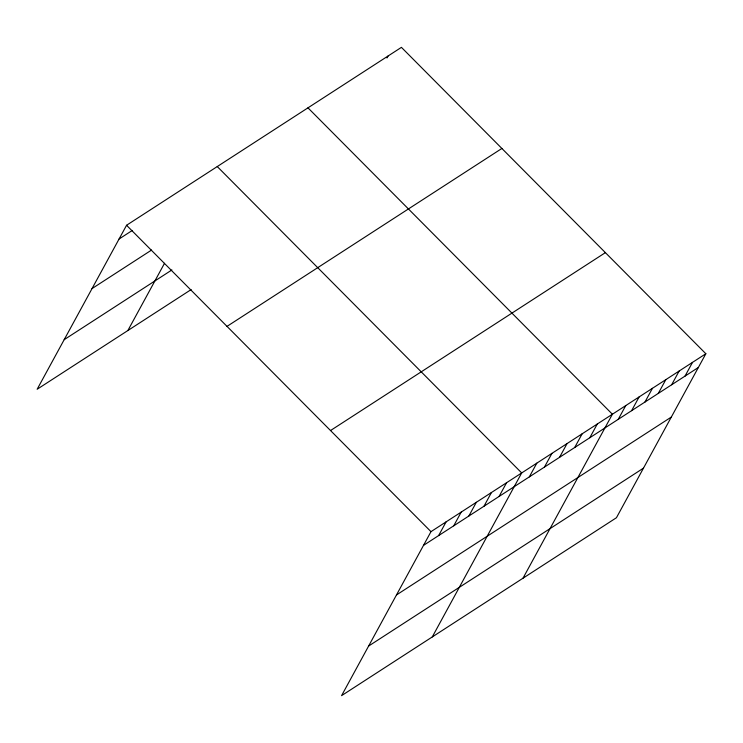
<?xml version="1.0" encoding="UTF-8"?>
<svg xmlns="http://www.w3.org/2000/svg" width="743" height="743" viewBox="0 0 743 743"><rect width="100%" height="100%" fill="white"/><g stroke="black" fill="none" stroke-linecap="round" stroke-linejoin="round"><path stroke-width="1.11" d="M705.85 353.742L430.986 531.654L341.576 695.643L616.439 517.732L705.85 353.742L401.424 47.357L126.561 225.268L37.15 389.258L191.155 289.575M127.852 330.551L164.528 263.282M387.001 57.963L388.078 56.004M438.621 535.601L446.106 521.865M453.732 525.812L461.217 512.085M468.852 516.032L476.337 502.296M483.972 506.243L491.457 492.507M499.082 496.454L506.577 482.727M432.277 636.927L521.688 472.938L217.262 166.562M529.322 476.885L536.808 463.158M544.443 467.106L551.928 453.369M559.553 457.316L567.048 443.59M574.673 447.537L582.159 433.801M589.793 437.748L597.279 424.012M522.988 578.221L612.399 414.232L307.974 107.846M618.26 419.321L625.745 405.585M631.606 410.684L639.101 396.948M644.961 402.037L652.447 388.31M658.307 393.4L665.802 379.664M671.663 384.753L679.148 371.026M685.009 376.116L692.504 362.38M119.075 239.005L132.3 230.441M92.039 288.581L151.563 250.057M64.186 339.672L171.893 269.95M227.024 326.372L501.887 148.461M330.524 430.541L605.387 252.639M423.501 545.381L698.364 367.479M396.465 594.967L671.328 417.055M368.612 646.057L643.475 468.146M126.561 225.268L430.986 531.654"/></g></svg>
